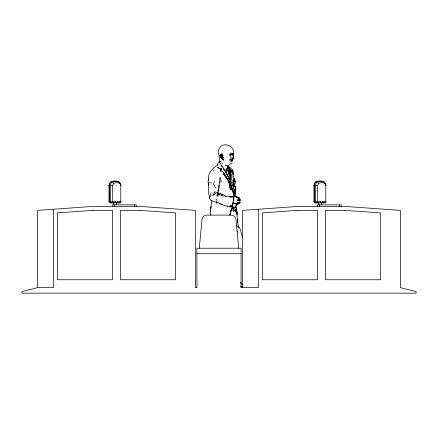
<?xml version="1.0" encoding="UTF-8"?>
<svg xmlns="http://www.w3.org/2000/svg" width="438" height="438" viewBox="0 0 438 438"><rect width="100%" height="100%" fill="white"/><g stroke="black" fill="none" stroke-linecap="round" stroke-linejoin="round"><path stroke-width="0.66" d="M219.624 162.323L220.413 161.387L219.75 161.764C219.827 156.251 215.819 149.062 222.175 145.4C227.486 143.062 234.828 147.573 233.569 153.743L233.065 154.472L233.104 154.121M233.531 200.15L233.558 198.485L233.125 197.943M236.454 213.886L236.476 212.775M230.76 157.779L230.793 156.476M235.244 183.604L235.305 181.704L234.22 178.195M208.28 178.463C208.4 173.152 211.997 168.581 216.481 165.991M222.646 156.339L222.614 157.258L223.342 157.707L223.665 157.406L221.666 157.154L221.458 158.091L223.725 159.886L223.287 160.467M231.516 196.881L230.727 197.001L232.704 196.717L233.799 196.99L233.131 191.685L232.293 189.43L231.286 188.767L231.231 190.097L230.716 189.298L229.643 184.403L226.889 178.463L226.254 178.107L223.32 173.886M218.551 189.555L217.85 193.831L220.057 194.171M234.872 196.7L235.25 193.317L234.965 193.12L234.565 195.244M235.14 190.596L235.25 193.317M231.045 155.391L230.853 154.061L229.977 153.82L231.51 153.152M235.31 185.926L235.463 189.95L234.992 191.444M221.064 154.74L221.464 157.204L222.997 158.457L221.278 157.111L221.053 154.937L221.431 153.886M229.479 170.99L229.539 170.021M211.861 200.221L210.804 207.574M233.35 156.985L233.657 158.195L232.726 158.846L232.288 158.693M219.903 177.439L219.624 182.164L219.969 181.343L219.137 184.529L218.94 187.524M232.928 155.545L232.972 155.047M218.666 188.844L218.699 190.826M230.831 185.4L230.985 183.73L230.711 181.951L230.136 181.463L229.2 173.404L229.786 175.693M229.786 172.068C230.361 169.358 227.317 168.318 227.689 165.953L226.588 165.219L225.066 165.58M231.187 158.178L232.184 157.795L233.657 158.195L233.23 155.906M199.29 248.215L202.038 219.383A4.73 4.73 0 0 1 206.747 215.102L231.253 215.102A4.73 4.73 0 0 1 235.962 219.383L238.71 248.215M221.053 154.937L221.135 154.121L221.885 154.346L222.077 153.93L223.09 155.474L220.708 154.411L220.013 155.194L220.779 157.527L223.287 159.58M233.498 208.871L233.673 207.174M231.116 206.019L230.273 206.566L224.053 205.564L222.931 204.76L219.892 203.862L219.936 203.451M230.706 185.438L230.985 183.73M232.802 203.309L232.671 205.526L231.598 206.271M235.157 210.913L235.239 209.824L235.688 209.671L236.832 211.242L237.533 213.656L236.816 214.861M210.109 213.262L211.067 206.829L210.349 211.138M232.173 207.492L232.041 206.933L232.677 206.999L233.952 207.902L234.998 207.979L236.279 205.564L236.591 203.703L236.432 204.617M221.228 169.698L221.299 168.093L221.721 168.854L221.102 168.526M218.765 187.141L219.088 185.159M231.653 205.488L231.582 205.898L232.54 205.953M221.535 168.477L220.659 170.037L221.321 169.128M228.652 165.197L228.318 166.604L227.601 166.834M239.646 202.208C239.34 201.146 240.342 202.925 239.641 203.265L239.186 202.838M226.714 169.156L228.193 168.252L227.645 168.28L227.689 165.953L228.494 166.068L228.62 166.692M232.31 204.896L233.016 203.216M208.176 180.927L208.702 178.54M229.95 214.976L231.154 209.879L229.999 214.91M233.065 207.617L233.005 208.597L233.312 207.65M218.918 188.537L219.17 187.552M240.347 199.389L239.789 200.511M213.355 183.276L213.476 184.902M230.602 154.083L230.536 154.745L232.496 154.072L232.901 153.453M233.996 199.892L232.354 205.258M221.393 172.134L220.451 170.957L220.571 170.546L221.289 170.579L223.276 172.244L225.548 176.492M225.236 170.973L225.614 171.411L226.501 170.738L227.213 168.329M211.138 192.6L210.081 196.224L210.859 197.04M232.326 206.013L232.041 206.933L232.611 206.457L232.266 206.933M229.797 215.113L230.53 212.698M231.576 205.8L231.237 206.78L229.682 207.064M221.874 154.932L221.606 155.704L222.28 157.456M232.912 203.571L232.321 207.201L231.04 211.171L232.321 207.201L232.562 203.325L233.158 202.991M239.893 199.553L239.958 198.693M233.377 153.886L233.646 153.223M220.495 169.615L220.451 170.957M236.252 210.771L235.704 211.559M232.085 205.674L231.412 206.342L234.998 207.979L236.279 205.564M232.474 161.168L232.66 160.768L231.839 160.401L232.666 159.662L232.857 158.074M229.797 155.151L230.536 154.745L230.853 154.061L230.454 154.625L230.432 154.001M227.645 168.28L226.709 170.535L226.692 170.136M233.711 210.574L234.078 209.797L233.465 210.01L232.901 209.304L233.711 210.574L233.465 210.01M232.501 160.346L232.671 160.067L231.839 160.401M239.405 198.721L239.668 198.19L239.033 198.003M237.193 203.358L237.708 202.465L237.193 203.358L238.245 204.196L238.781 203.276L238.124 202.909M208.258 180.111L208.472 179.7M217.938 192.485L217.56 193.207L217.85 193.831L217.675 193.612L218.967 194.352M228.86 167.995L228.986 167.398L229.862 171.4M218.398 162.859L217.341 164.71M217.516 165.663L217.056 165.099M228.86 167.513L229.474 169.03L229.419 170.316L232.173 176.415M217.034 165.4L217.336 164.896M236.252 211.264L235.584 211.226L235.135 210.579L235.688 209.671M232.479 207.743L231.647 209.079C231.007 208.05 233.832 208.483 232.529 208.652M229.616 170.043L229.326 170.404L229.474 169.834M219.75 161.764L220.155 161.151L219.263 162.301L219.46 162.646M228.652 167.902L228.986 167.398M239.553 200.434C239.909 199.662 238.277 200.073 238.819 199.016L238.365 198.983L238.672 198.595M232.709 153.919L232.332 154.45L232.945 154.899L233.032 153.847L232.567 153.919M218.71 188.318L218.929 188.011M227.158 168.882C227.59 170.108 228.636 172.769 228.516 172.9L229.496 175.687M229.583 160.992L230.251 160.149L232.129 160.122L231.237 159.399L229.621 159.558L230.848 158.649M226.78 168.838L227.47 168.082M233.657 158.195L233.81 157.696M218.644 162.607L220.319 161.387M216.865 202.225C213.64 201.568 208.581 200.828 209.402 196.224L209.654 197.489C208.28 193.202 208.006 188.471 208.784 184.069L208.608 184.896L208.411 183.319L209.244 182.443M226.889 178.463L226.419 178.95L226.254 178.107M229.819 156.076L230.853 155.052L229.977 154.915L229.676 154.428M213.952 182.438L214.751 181.671M239.263 198.54L239.668 198.19L236.191 196.536L235.129 196.728M229.282 164.71L230.125 164.026M221.458 158.091L220.013 155.194L221.048 154.149L220.708 154.411L221.885 154.346M229.977 154.915L230.536 154.745M238.179 198.075L238.447 197.877L237.401 197.746M231.965 206.035L232.578 205.417M230.273 206.566L230.673 206.293M230.246 155.408L230.853 155.052M233.005 208.253L233.35 208.061M232.77 197.292L233.383 196.985L233.941 198.989L233.558 198.485L233.596 200.943M230.481 197.045L231.083 196.75M222.739 157.976L223.342 157.707M213.821 192.255L215.2 191.647L212.534 195.972L216.438 192.457L217.943 193.207M229.047 169.232L229.441 169.063L231.067 172.276M237.035 200.489L237.894 200.171L238.08 200.746M117.181 201.398L117.368 201.338A2.666 1.714 -90 0 1 117.499 201.31M322.165 201.398L322.352 201.338A2.666 1.714 -90 0 1 322.483 201.31M219.898 193.459L220.987 193.076L219.476 194.313L218.025 193.607L220.27 194.773M222.997 158.457L220.79 157.275L220.04 155.61M235.135 210.579L235.962 210.306M53.436 209.244L53.436 287.635L37.668 287.635L21.9 291.577L21.9 293.153L416.1 293.153L416.1 291.577L400.332 287.635L400.332 210.371L345.144 206.429L297.84 206.429L242.652 210.371L242.652 287.635M230.147 163.741L232.156 163.401M240.61 286.567L242.904 286.523M221.13 168.811L220.111 168.849L217.555 167.48L219.142 168.006M217.385 202.455L218.179 202.433M240.971 286.589L242.816 286.54M241.787 284.3L242.433 284.284M238.825 200.549L240.467 200.911M117.707 181.962L118.912 181.962A3.942 2.535 -90 0 1 120.417 184.195M322.691 181.962L323.896 181.962A3.942 2.535 -90 0 1 325.401 184.195M108.706 185.679L112.686 185.679A2.365 1.522 -90 0 1 113.705 183.445A14.191 9.121 90 0 1 119.782 183.445A2.365 1.522 -90 0 1 120.795 185.679L120.795 201.305A1.577 1.21 90 0 1 119.59 202.882L110.272 202.882A1.577 1.21 -90 0 1 109.067 201.305M120.691 185.679L121.156 185.679M313.69 185.679L317.67 185.679A2.365 1.522 -90 0 1 318.689 183.445A14.191 9.121 90 0 1 324.766 183.445A2.365 1.522 -90 0 1 325.779 185.679L325.779 201.305A1.577 1.21 -90 0 1 324.574 202.882L315.256 202.882A1.577 1.21 -90 0 1 314.051 201.305M325.675 185.679L326.14 185.679M108.706 201.305L115.867 201.305A1.577 1.21 90 0 1 114.657 202.882M121.156 201.305L117.619 201.305A1.577 1.21 -90 0 1 116.415 202.882M313.69 201.305L320.851 201.305A1.577 1.21 90 0 1 319.641 202.882M326.14 201.305L322.603 201.305A1.577 1.21 -90 0 1 321.399 202.882M196.925 253.733L241.075 253.733M230.372 161.71L231.855 161.726L231.784 161.283M210.18 182.783L211.74 182.821M228.986 196.837L229.66 196.859M223.391 195.025L223.676 195.036M227.453 179.372L227.152 179.356L227.765 179.46L230.968 185.104L231.045 186.489L232.293 189.43L231.286 188.767M239.887 202.827L239.372 202.433L239.865 202.241L239.69 201.984L239.997 202.646L239.641 203.265M236.734 204.442L236.58 203.79L236.361 204.212L237.38 204.508L233.076 203.418M229.512 196.695L231.231 196.925M233.717 210.508L234.724 211.034M221.223 155.2L220.013 155.194L221.256 154.598L223.09 155.474M224.584 195.895L226.72 196.394M236.432 203.708L232.939 202.663M234.073 207.727L234.998 207.979M231.04 168.192L231.768 168.34M228.773 166.944L230.388 167.294M213.317 170.667L214.308 170.913M233.564 196.64L232.885 196.459L233.093 196.859M227.01 196.016L228.526 196.416M236.558 197.166L237.128 197.324M222.137 157.439L222.778 157.614M237.938 202.772L238.48 202.925M222.438 159.131L223.533 159.717M236.805 196.925L237.971 197.27M225.614 171.411L226.687 171.143L226.501 170.738M238.902 199.854L239.723 200.144L239.044 199.717M237.533 202.81L239.159 203.451M229.83 187.355L230.18 187.497M229.873 205.312L231.352 205.937M221.048 154.149L221.929 154.756M222.876 196.624L223.298 196.815M240.522 283.052L241.25 283.408L240.747 282.466M220.675 203.725L222.055 204.464M238.819 199.016L238.841 199.958L239.887 200.538M229.485 168.334L229.775 168.515L228.696 167.228M221.727 162.881L222.75 163.56M221.721 158.507L221.091 157.91M238.617 197.741L239.531 198.644M233.405 207.081L232.967 206.78L233.043 207.201M235.578 196.93L236.241 197.396M218.573 202.706L219.892 203.862M227.169 206.046L227.765 206.512M218.737 194.242L219.416 194.894M239.668 200.018L239.953 200.308M224.453 195.501L225.816 196.87M221.02 165.307L222.367 166.96M215.956 199.131L217.1 200.292M236.887 230.935L238.157 232.266M219.909 163.078L224.946 170.382L223.785 168.942L227.481 174.882L229.14 179.191L227.968 175.934M232.813 210.574L233.722 211.565M221.464 157.204L221.869 157.647M227.765 179.46L225.318 175.567L226.26 176.925M235.595 211.789L236.219 212.507M221.666 157.154L222.154 157.768M217.467 190.585L217.785 190.984M229.95 187.042L230.935 188.679L230.251 187.344L230.716 189.298M228.822 181.387L229.758 182.641L231.045 186.489M215.814 188.006L214.713 186.522L214.319 184.688M233.629 190.946L234.133 191.636M236.389 225.088L238.316 227.765M223.785 168.942L227.481 174.882M218.956 195.074L218.102 193.744L218.053 195.43L217.681 194.242L217.122 196.301L216.974 194.861M231.768 171.636L230.125 168.849L232.189 172.594M231.718 171.411L230.432 169.112L231.647 171.433M239.553 200.089L239.712 200.374M225.953 176.279L224.004 173.098L224.634 174.483M231.094 186.55L231.806 188.45M231.565 188.061L232.293 189.43M228.351 181.272L229.014 182.536M232.819 154.745L232.496 153.968L233.542 156.459M227.656 175.556L225.899 171.964L228.023 176.12M229.485 182.049L229.758 182.641M242.395 286.2L242.559 286.556M231.992 172.167L233.991 177.193M231.067 186.254L231.718 187.716L231.28 186.44M230.492 182.87L230.87 183.719M237.604 199.509L237.894 200.171M230.081 181.836L230.465 182.772M228.959 168.088L229.463 169.407M216.367 201.759L216.985 203.369L216.361 201.595M242.422 237.051L240.084 228.888L238.403 226.462L238.962 227.273L237.839 223.906L237.303 218.485L237.56 222.252L236.969 214.286M231.215 186.309L231.593 187.349M231.801 153.694L231.981 154.22M235.573 205.876L236.635 209.649M233.344 187.886L234.719 193.404L234.943 196.761M232.781 170.163L233.492 172.342L233.569 174.581M232.529 170.935L232.036 169.375L233.251 174.154M232.288 189.347L231.165 185.192M228.62 171.986L228.143 170.453L228.609 172.78M233.011 177.034L234.73 186.572L233.793 183.287M234.527 192.78L234.719 193.404M220.555 177.598L221.289 182.12M230.202 172.473L232.195 180.932M233.279 186.758L232.693 184.447L233.186 188.126M228.921 178.408L229.359 180.177M231.894 181.951L232.173 183.111M232.573 190.672L233.021 192.682M229.961 187.749L230.317 189.424M210.404 213.552L210.716 215.113M229.205 183.725L229.742 186.687M208.411 183.319L208.723 185.039L207.984 181.321M231.905 182.411L232.091 183.445M234.888 181.945L234.368 178.737L235.118 181.529M233.777 187.382L233.147 181.923L233.355 179.947M234.489 196.618L234.018 192.282M228.888 169.451C229.403 172.879 230.831 176.038 230.607 179.646L230.169 173.886L231.023 181.814M236.137 207.552L236.405 209.95M220.566 155.621L220.659 156.432M234.587 193.191L234.888 196.268M233.492 195.819L233.558 196.542M236.723 211.959L236.876 213.749M234.456 188.778L234.659 191.532M237.489 212.994L237.533 213.656M235.305 186.621L235.398 189.38M235.151 190.076L235.228 192.649M228.488 172.014L228.516 172.9M238.836 199.619L238.841 199.958M236.17 203.73L236.181 204.655M341.202 206.429L341.202 204.853L317.555 204.853L317.55 206.429M339.231 204.853L339.231 206.429M321.492 202.882L321.492 204.853M319.521 204.853L319.521 206.429M318.338 202.882L318.338 204.853M317.67 185.679L317.67 201.305A1.577 1.21 -90 0 1 316.466 202.882A1.577 1.013 -90 0 1 315.453 201.305L315.453 185.679A3.942 2.535 -90 0 1 317.139 181.962A15.768 10.134 -90 0 1 323.896 181.962A1.577 1.139 -61.2 0 1 324.766 183.445M314.051 200.626L314.051 185.679A2.365 1.522 -90 0 1 314.265 184.464M258.42 209.244L258.42 287.635L241.075 287.635L241.075 248.215L196.925 248.215L196.925 287.635L195.348 287.635L195.348 210.371L140.16 206.429L92.856 206.429L37.668 210.371L37.668 287.635M136.218 206.429L136.218 204.853L112.571 204.853L112.566 206.429M134.247 204.853L134.247 206.429M116.508 202.882L116.508 204.853M114.537 204.853L114.537 206.429M113.354 202.882L113.354 204.853M112.686 185.679L112.686 201.305A1.577 1.21 -90 0 1 111.482 202.882A1.577 1.013 90 0 1 110.469 201.305L110.469 185.679A3.942 2.535 -90 0 1 112.155 181.962A15.768 10.134 90 0 1 118.912 181.962A1.577 1.139 -61.2 0 1 119.782 183.445M109.067 200.626L109.067 185.679A2.365 1.522 -90 0 1 109.281 184.464M323.934 202.608A1.577 1.013 -90 0 1 323.364 202.882A1.577 1.21 -90 0 1 322.686 202.608M325.45 202.093A1.577 1.013 -90 0 1 324.574 202.882M118.95 202.608A1.577 1.013 90 0 1 118.38 202.882A1.577 1.21 90 0 1 117.702 202.608M120.466 202.093A1.577 1.013 -90 0 1 119.59 202.882M110.272 202.882A1.577 1.013 -90 0 1 109.259 201.305L109.259 185.679A3.942 2.535 -90 0 1 110.951 181.962A15.768 10.134 90 0 1 116.88 181.567M113.705 183.445A1.577 1.139 61.2 0 0 112.155 181.962L110.951 181.962A1.577 1.139 61.2 0 0 110.037 182.903M109.67 183.79A2.365 1.522 -90 0 1 109.763 183.686M113.447 202.882A1.577 1.21 -90 0 1 112.769 202.608M315.256 202.882A1.577 1.013 -90 0 1 314.243 201.305L314.243 185.679A3.942 2.535 -90 0 1 315.935 181.962A15.768 10.134 90 0 1 321.864 181.567M318.689 183.445A1.577 1.139 61.2 0 0 317.139 181.962L315.935 181.962A1.577 1.139 61.2 0 0 315.021 182.903M314.654 183.79A2.365 1.522 -90 0 1 314.747 183.686M318.431 202.882A1.577 1.21 -90 0 1 317.753 202.608M232.89 159.322L232.6 160.609L232.89 159.322M223.002 194.724L222.772 195.26L221.442 194.79L220.993 195.189L222.394 195.184L221.442 194.79L223.002 194.724M92.998 210.371L57.378 212.917L57.378 279.751L112.566 279.751L112.566 210.371L92.998 210.371M297.982 210.371L262.362 212.917L262.362 279.751L317.55 279.751L317.55 210.371L297.982 210.371M140.018 210.371L120.45 210.371L120.45 279.751L175.638 279.751L175.638 212.917L140.018 210.371M345.002 210.371L325.434 210.371L325.434 279.751L380.622 279.751L380.622 212.917L345.002 210.371M223.884 173.339L223.199 172.857L224.234 174.297L223.884 173.339"/></g></svg>
